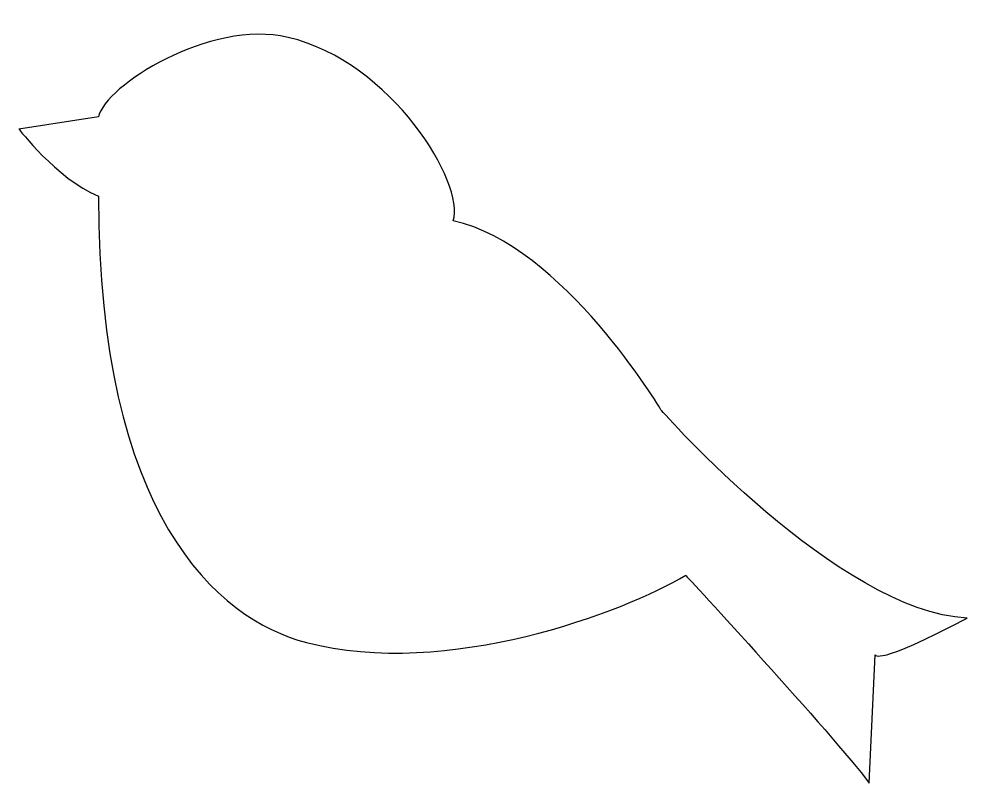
# Model space of a CAD drawing. Header units: centimetres. Extents: x -9.6 to 9.6, y -7.6 to 7.9.
import ezdxf

# ---------------------------------------------------------------- set-up
doc = ezdxf.new("R2010")
doc.units = ezdxf.units.CM
doc.header["$MEASUREMENT"] = 0
doc.layers.add('Camada 1', color=7, linetype='Continuous')

msp = doc.modelspace()

# ---------------------------------------------------------------- linework, layer by layer
at = {"layer": 'Camada 1'}
msp.add_open_spline([(-9.61592, 5.67567), (-9.61592, 5.67567), (-8.00305, 5.92377), (-8.00305, 5.92377), (-8.00305, 5.92377), (-7.87909, 6.5443), (-5.74565, 7.91071), (-4.15675, 7.53686), (-4.15675, 7.53686), (-2.04728, 7.04047), (-0.55871, 4.55897), (-0.80662, 3.81451), (-0.80662, 3.81451), (1.42678, 3.31815), (3.41229, -0.03195), (3.41229, -0.03195), (3.41229, -0.03195), (3.41229, -0.03195), (7.01031, -4.12617), (9.61595, -4.25047), (9.61595, -4.25047), (7.75476, -5.24321), (7.75476, -4.99495), (7.75476, -4.99495), (7.75476, -4.99495), (7.75476, -4.99495), (7.6308, -7.60057), (7.6308, -7.60057), (7.6308, -7.60057), (6.88632, -6.6082), (3.90843, -3.38205), (3.90843, -3.38205), (3.90843, -3.38205), (2.66777, -4.12653), (-0.93061, -5.49152), (-3.78452, -4.74704), (-3.78452, -4.74704), (-5.61298, -4.27013), (-8.00306, -2.14105), (-8.00306, 4.31089), (-8.00306, 4.31089), (-8.87147, 4.68311), (-9.61592, 5.67567), (-9.61592, 5.67567)], degree=3, knots=[0, 0, 0, 0, 0.08333333, 0.08333333, 0.08333333, 0.08333333, 0.16666667, 0.16666667, 0.16666667, 0.16666667, 0.25, 0.25, 0.25, 0.25, 0.33333333, 0.33333333, 0.33333333, 0.33333333, 0.41666667, 0.41666667, 0.41666667, 0.41666667, 0.5, 0.5, 0.5, 0.5, 0.58333333, 0.58333333, 0.58333333, 0.58333333, 0.66666667, 0.66666667, 0.66666667, 0.66666667, 0.75, 0.75, 0.75, 0.75, 0.83333333, 0.83333333, 0.83333333, 0.83333333, 1, 1, 1, 1], dxfattribs=at)

doc.saveas('drawing.dxf')
